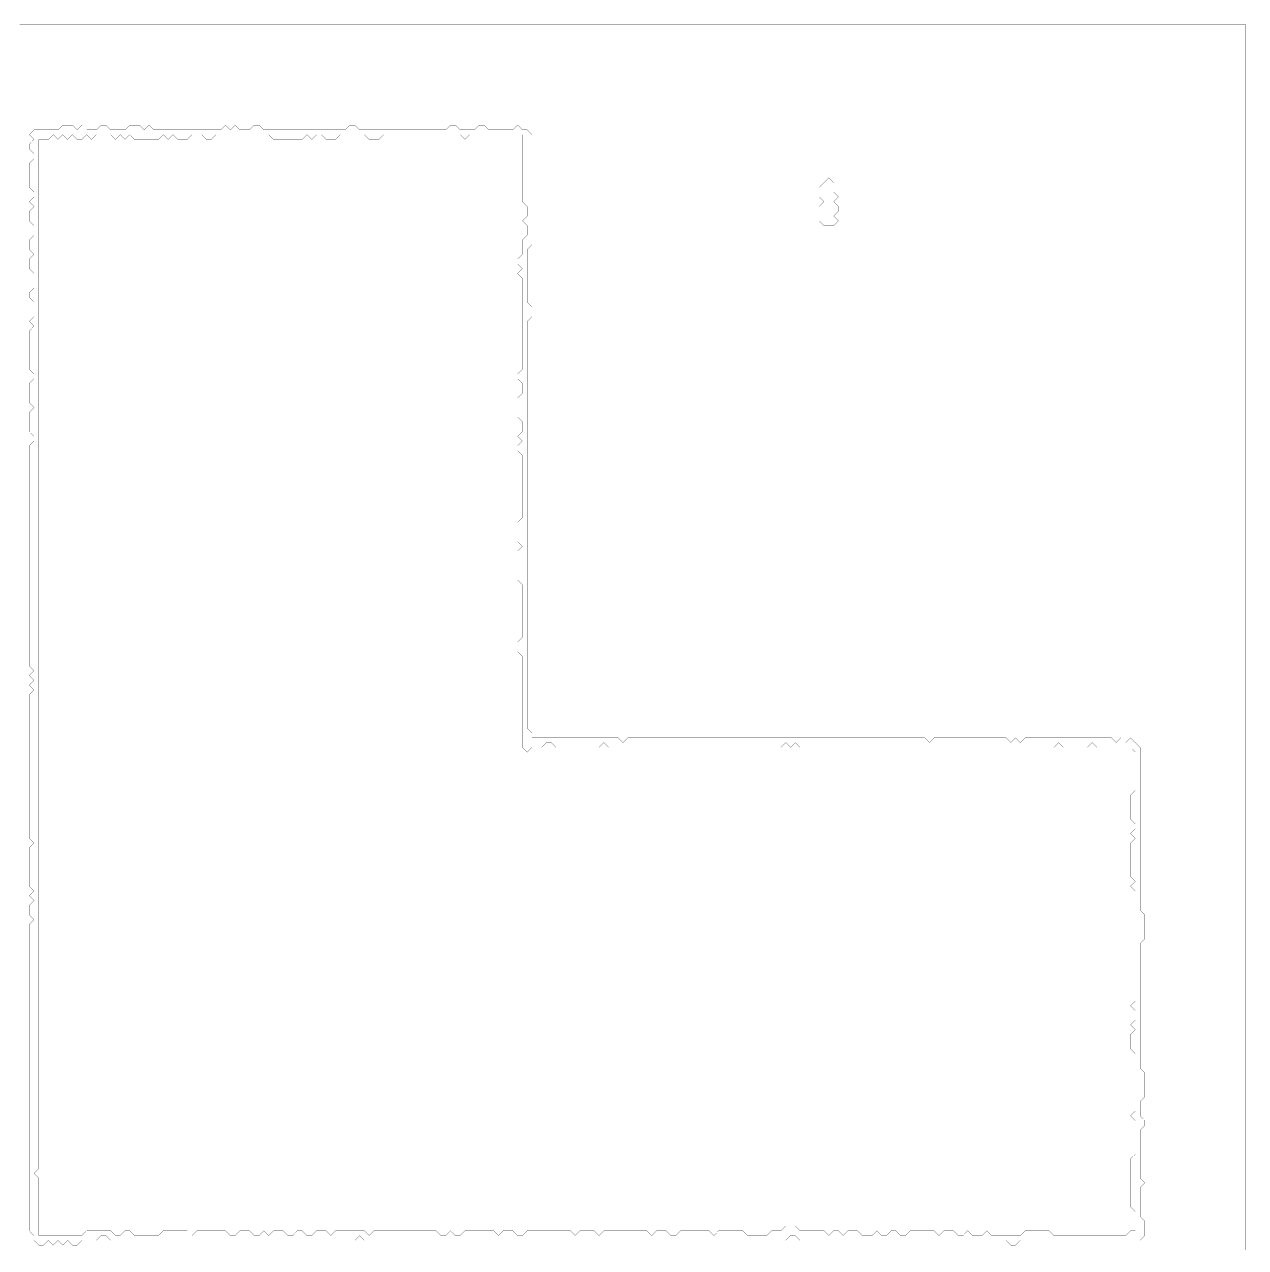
# Model space of a CAD drawing. Header units: metres. Extents: x 0 to 5298, y -5298 to 0.
# Drawn here: x 2654 to 5298, y -2649 to 0 of the extents above; entities that cross this region are included whole.
import ezdxf

# ---------------------------------------------------------------- set-up
doc = ezdxf.new("R2010")
doc.units = ezdxf.units.M
doc.layers.add('conductor', color=1, linetype='Continuous')
doc.layers.add('substrate', color=5, linetype='Continuous')

msp = doc.modelspace()

# ---------------------------------------------------------------- linework, layer by layer
at = {"layer": 'conductor', "const_width": 0.5}
for points in [[(2716.2, -238.4), (2705.8, -248.8), (2695.5, -248.8), (2685.1, -248.8), (2685.1, -259.2), (2685.1, -269.5), (2685.1, -279.9), (2685.1, -290.3), (2685.1, -300.6), (2685.1, -311), (2685.1, -321.4), (2685.1, -331.8), (2685.1, -342.1), (2685.1, -352.5), (2685.1, -362.9), (2685.1, -373.2), (2685.1, -383.6), (2685.1, -394), (2685.1, -404.3), (2685.1, -414.7), (2685.1, -425.1), (2685.1, -435.4), (2685.1, -445.8), (2685.1, -456.2), (2685.1, -466.5), (2685.1, -476.9), (2685.1, -487.3), (2685.1, -497.6), (2685.1, -508), (2685.1, -518.4), (2685.1, -528.7), (2685.1, -539.1), (2685.1, -549.5), (2685.1, -559.8), (2685.1, -570.2), (2685.1, -580.6), (2685.1, -590.9), (2685.1, -601.3), (2685.1, -611.7), (2685.1, -622), (2685.1, -632.4), (2685.1, -642.8), (2685.1, -653.1), (2685.1, -663.5), (2685.1, -673.9), (2685.1, -684.2), (2685.1, -694.6), (2685.1, -705), (2685.1, -715.3), (2685.1, -725.7), (2685.1, -736.1), (2685.1, -746.4), (2685.1, -756.8), (2685.1, -767.2), (2685.1, -777.5), (2685.1, -787.9), (2685.1, -798.3), (2685.1, -808.6), (2685.1, -819), (2685.1, -829.4), (2685.1, -839.7), (2685.1, -850.1), (2685.1, -860.5), (2685.1, -870.8), (2685.1, -881.2), (2685.1, -891.6), (2685.1, -901.9), (2685.1, -912.3), (2685.1, -922.7), (2685.1, -933), (2685.1, -943.4), (2685.1, -953.8), (2685.1, -964.1), (2685.1, -974.5), (2685.1, -984.9), (2685.1, -995.2), (2685.1, -1005.6), (2685.1, -1016), (2685.1, -1026.4), (2685.1, -1036.7), (2685.1, -1047.1), (2685.1, -1057.5), (2685.1, -1067.8), (2685.1, -1078.2), (2685.1, -1088.6), (2685.1, -1098.9), (2685.1, -1109.3), (2685.1, -1119.7), (2685.1, -1130), (2685.1, -1140.4), (2685.1, -1150.8), (2685.1, -1161.1), (2685.1, -1171.5), (2685.1, -1181.9), (2685.1, -1192.2), (2685.1, -1202.6), (2685.1, -1213), (2685.1, -1223.3), (2685.1, -1233.7), (2685.1, -1244.1), (2685.1, -1254.4), (2685.1, -1264.8), (2685.1, -1275.2), (2685.1, -1285.5), (2685.1, -1295.9), (2685.1, -1306.3), (2685.1, -1316.6), (2685.1, -1327), (2685.1, -1337.4), (2685.1, -1347.7), (2685.1, -1358.1), (2685.1, -1368.5), (2685.1, -1378.8), (2685.1, -1389.2), (2685.1, -1399.6), (2685.1, -1409.9), (2685.1, -1420.3), (2685.1, -1430.7), (2685.1, -1441), (2685.1, -1451.4), (2685.1, -1461.8), (2685.1, -1472.1), (2685.1, -1482.5), (2685.1, -1492.9), (2685.1, -1503.2), (2685.1, -1513.6), (2685.1, -1524), (2685.1, -1534.3), (2685.1, -1544.7), (2685.1, -1555.1), (2685.1, -1565.4), (2685.1, -1575.8), (2685.1, -1586.2), (2685.1, -1596.5), (2685.1, -1606.9), (2685.1, -1617.3), (2685.1, -1627.6), (2685.1, -1638), (2685.1, -1648.4), (2685.1, -1658.8), (2685.1, -1669.1), (2685.1, -1679.5), (2685.1, -1689.9), (2685.1, -1700.2), (2685.1, -1710.6), (2685.1, -1721), (2685.1, -1731.3), (2685.1, -1741.7), (2685.1, -1752.1), (2685.1, -1762.4), (2685.1, -1772.8), (2685.1, -1783.2), (2685.1, -1793.5), (2685.1, -1803.9), (2685.1, -1814.3), (2685.1, -1824.6), (2685.1, -1835), (2685.1, -1845.4), (2685.1, -1855.7), (2685.1, -1866.1), (2685.1, -1876.5), (2685.1, -1886.8), (2685.1, -1897.2), (2685.1, -1907.6), (2685.1, -1917.9), (2685.1, -1928.3), (2685.1, -1938.7), (2685.1, -1949), (2685.1, -1959.4), (2685.1, -1969.8), (2685.1, -1980.1), (2685.1, -1990.5), (2685.1, -2000.9), (2685.1, -2011.2), (2685.1, -2021.6), (2685.1, -2032), (2685.1, -2042.3), (2685.1, -2052.7), (2685.1, -2063.1), (2685.1, -2073.4), (2685.1, -2083.8), (2685.1, -2094.2), (2685.1, -2104.5), (2685.1, -2114.9), (2685.1, -2125.3), (2685.1, -2135.6), (2685.1, -2146), (2685.1, -2156.4), (2685.1, -2166.7), (2685.1, -2177.1), (2685.1, -2187.5), (2685.1, -2197.8), (2685.1, -2208.2), (2685.1, -2218.6), (2685.1, -2228.9), (2685.1, -2239.3), (2685.1, -2249.7), (2685.1, -2260), (2685.1, -2270.4), (2685.1, -2280.8), (2685.1, -2291.1), (2685.1, -2301.5), (2685.1, -2311.9), (2685.1, -2322.2), (2685.1, -2332.6), (2685.1, -2343), (2685.1, -2353.4), (2685.1, -2363.7), (2685.1, -2374.1), (2685.1, -2384.5), (2685.1, -2394.8), (2685.1, -2405.2), (2685.1, -2415.6), (2685.1, -2425.9), (2685.1, -2436.3), (2685.1, -2446.7), (2685.1, -2457), (2685.1, -2467.4), (2685.1, -2477.8), (2674.7, -2488.1), (2685.1, -2498.5), (2685.1, -2508.9), (2685.1, -2519.2), (2685.1, -2529.6), (2685.1, -2540), (2685.1, -2550.3), (2685.1, -2560.7), (2685.1, -2571.1), (2685.1, -2581.4), (2685.1, -2591.8), (2685.1, -2602.2), (2685.1, -2612.5), (2685.1, -2622.9), (2695.5, -2622.9), (2705.8, -2622.9), (2716.2, -2622.9), (2726.6, -2622.9), (2736.9, -2622.9), (2747.3, -2622.9), (2757.7, -2622.9), (2768, -2622.9), (2778.4, -2622.9), (2788.8, -2612.5), (2799.1, -2612.5), (2809.5, -2612.5), (2819.9, -2612.5), (2830.2, -2612.5), (2840.6, -2612.5), (2851, -2622.9), (2861.3, -2622.9), (2871.7, -2612.5), (2882.1, -2612.5), (2892.4, -2622.9), (2902.8, -2622.9), (2913.2, -2622.9), (2923.5, -2622.9), (2933.9, -2622.9), (2944.3, -2622.9), (2954.6, -2612.5), (2965, -2612.5), (2975.4, -2612.5), (2985.8, -2612.5), (2996.1, -2612.5), (3006.5, -2612.5), (3016.9, -2622.9), (3027.2, -2612.5), (3037.6, -2612.5), (3048, -2612.5), (3058.3, -2612.5), (3068.7, -2612.5), (3079.1, -2612.5), (3089.4, -2612.5), (3099.8, -2622.9), (3110.2, -2622.9), (3120.5, -2612.5), (3130.9, -2612.5), (3141.3, -2612.5), (3151.6, -2622.9), (3162, -2622.9), (3172.4, -2612.5), (3182.7, -2622.9), (3193.1, -2612.5), (3203.5, -2612.5), (3213.8, -2612.5), (3224.2, -2622.9), (3234.6, -2622.9), (3244.9, -2612.5), (3255.3, -2612.5), (3265.7, -2622.9), (3276, -2622.9), (3286.4, -2612.5), (3296.8, -2612.5), (3307.1, -2612.5), (3317.5, -2622.9), (3327.9, -2612.5), (3338.2, -2612.5), (3348.6, -2612.5), (3359, -2612.5), (3369.3, -2612.5), (3379.7, -2612.5), (3390.1, -2612.5), (3400.4, -2622.9), (3410.8, -2612.5), (3421.2, -2612.5), (3431.5, -2612.5), (3441.9, -2612.5), (3452.3, -2612.5), (3462.6, -2612.5), (3473, -2612.5), (3483.4, -2612.5), (3493.7, -2612.5), (3504.1, -2612.5), (3514.5, -2612.5), (3524.8, -2612.5), (3535.2, -2612.5), (3545.6, -2612.5), (3555.9, -2622.9), (3566.3, -2622.9), (3576.7, -2612.5), (3587, -2622.9), (3597.4, -2622.9), (3607.8, -2612.5), (3618.1, -2612.5), (3628.5, -2612.5), (3638.9, -2612.5), (3649.2, -2612.5), (3659.6, -2612.5), (3670, -2612.5), (3680.4, -2622.9), (3690.7, -2612.5), (3701.1, -2612.5), (3711.5, -2612.5), (3721.8, -2622.9), (3732.2, -2622.9), (3742.6, -2612.5), (3752.9, -2612.5), (3763.3, -2612.5), (3773.7, -2612.5), (3784, -2612.5), (3794.4, -2612.5), (3804.8, -2612.5), (3815.1, -2612.5), (3825.5, -2612.5), (3835.9, -2612.5), (3846.2, -2622.9), (3856.6, -2612.5), (3867, -2612.5), (3877.3, -2612.5), (3887.7, -2612.5), (3898.1, -2622.9), (3908.4, -2612.5), (3918.8, -2612.5), (3929.2, -2612.5), (3939.5, -2612.5), (3949.9, -2612.5), (3960.3, -2612.5), (3970.6, -2612.5), (3981, -2612.5), (3991.4, -2612.5), (4001.7, -2612.5), (4012.1, -2622.9), (4022.5, -2612.5), (4032.8, -2612.5), (4043.2, -2612.5), (4053.6, -2622.9), (4063.9, -2622.9), (4074.3, -2612.5), (4084.7, -2612.5), (4095, -2612.5), (4105.4, -2612.5), (4115.8, -2612.5), (4126.1, -2612.5), (4136.5, -2612.5), (4146.9, -2622.9), (4157.2, -2612.5), (4167.6, -2612.5), (4178, -2612.5), (4188.3, -2612.5), (4198.7, -2612.5), (4209.1, -2612.5), (4219.4, -2622.9), (4229.8, -2622.9), (4240.2, -2622.9), (4250.5, -2622.9), (4260.9, -2622.9), (4271.3, -2612.5), (4281.6, -2612.5), (4292, -2612.5), (4302.4, -2602.2), (4312.8, -2602.2), (4323.1, -2602.2), (4333.5, -2612.5), (4343.9, -2612.5), (4354.2, -2612.5), (4364.6, -2612.5), (4375, -2612.5), (4385.3, -2612.5), (4395.7, -2622.9), (4406.1, -2612.5), (4416.4, -2612.5), (4426.8, -2622.9), (4437.2, -2612.5), (4447.5, -2612.5), (4457.9, -2612.5), (4468.3, -2622.9), (4478.6, -2622.9), (4489, -2622.9), (4499.4, -2612.5), (4509.7, -2622.9), (4520.1, -2622.9), (4530.5, -2612.5), (4540.8, -2612.5), (4551.2, -2622.9), (4561.6, -2622.9), (4571.9, -2612.5), (4582.3, -2612.5), (4592.7, -2612.5), (4603, -2612.5), (4613.4, -2612.5), (4623.8, -2612.5), (4634.1, -2622.9), (4644.5, -2612.5), (4654.9, -2612.5), (4665.2, -2612.5), (4675.6, -2622.9), (4686, -2622.9), (4696.3, -2612.5), (4706.7, -2622.9), (4717.1, -2622.9), (4727.4, -2622.9), (4737.8, -2612.5), (4748.2, -2622.9), (4758.5, -2622.9), (4768.9, -2622.9), (4779.3, -2622.9), (4789.6, -2622.9), (4800, -2622.9), (4810.4, -2622.9), (4820.7, -2612.5), (4831.1, -2612.5), (4841.5, -2612.5), (4851.8, -2612.5), (4862.2, -2612.5), (4872.6, -2612.5), (4882.9, -2622.9), (4893.3, -2622.9), (4903.7, -2622.9), (4914, -2622.9), (4924.4, -2622.9), (4934.8, -2622.9), (4945.1, -2622.9), (4955.5, -2622.9), (4965.9, -2622.9), (4976.2, -2622.9), (4986.6, -2622.9), (4997, -2622.9), (5007.4, -2622.9), (5017.7, -2622.9), (5028.1, -2622.9), (5038.5, -2622.9), (5048.8, -2612.5), (5059.2, -2612.5), (5059.2, -2602.2), (5059.2, -2591.8), (5059.2, -2581.4), (5059.2, -2571.1), (5048.8, -2560.7), (5048.8, -2550.3), (5048.8, -2540), (5048.8, -2529.6), (5048.8, -2519.2), (5048.8, -2508.9), (5048.8, -2498.5), (5048.8, -2488.1), (5048.8, -2477.8), (5048.8, -2467.4), (5048.8, -2457), (5059.2, -2446.7), (5059.2, -2436.3), (5059.2, -2425.9), (5059.2, -2415.6), (5059.2, -2405.2), (5059.2, -2394.8), (5059.2, -2384.5), (5059.2, -2374.1), (5048.8, -2363.7), (5059.2, -2353.4), (5059.2, -2343), (5059.2, -2332.6), (5059.2, -2322.2), (5059.2, -2311.9), (5059.2, -2301.5), (5059.2, -2291.1), (5059.2, -2280.8), (5059.2, -2270.4), (5059.2, -2260), (5059.2, -2249.7), (5059.2, -2239.3), (5059.2, -2228.9), (5048.8, -2218.6), (5048.8, -2208.2), (5048.8, -2197.8), (5048.8, -2187.5), (5059.2, -2177.1), (5048.8, -2166.7), (5059.2, -2156.4), (5059.2, -2146), (5059.2, -2135.6), (5048.8, -2125.3), (5059.2, -2114.9), (5059.2, -2104.5), (5059.2, -2094.2), (5059.2, -2083.8), (5059.2, -2073.4), (5059.2, -2063.1), (5059.2, -2052.7), (5059.2, -2042.3), (5059.2, -2032), (5059.2, -2021.6), (5059.2, -2011.2), (5059.2, -2000.9), (5059.2, -1990.5), (5059.2, -1980.1), (5059.2, -1969.8), (5059.2, -1959.4), (5059.2, -1949), (5059.2, -1938.7), (5059.2, -1928.3), (5059.2, -1917.9), (5059.2, -1907.6), (5059.2, -1897.2), (5059.2, -1886.8), (5059.2, -1876.5), (5048.8, -1866.1), (5059.2, -1855.7), (5048.8, -1845.4), (5048.8, -1835), (5048.8, -1824.6), (5048.8, -1814.3), (5048.8, -1803.9), (5048.8, -1793.5), (5048.8, -1783.2), (5048.8, -1772.8), (5059.2, -1762.4), (5048.8, -1752.1), (5059.2, -1741.7), (5059.2, -1731.3), (5048.8, -1721), (5048.8, -1710.6), (5048.8, -1700.2), (5048.8, -1689.9), (5048.8, -1679.5), (5048.8, -1669.1), (5059.2, -1658.8), (5059.2, -1648.4), (5059.2, -1638), (5059.2, -1627.6), (5059.2, -1617.3), (5059.2, -1606.9), (5059.2, -1596.5), (5059.2, -1586.2), (5059.2, -1575.8), (5048.8, -1565.4), (5038.5, -1565.4), (5028.1, -1565.4), (5017.7, -1565.4), (5007.4, -1565.4), (4997, -1565.4), (4986.6, -1565.4), (4976.2, -1565.4), (4965.9, -1555.1), (4955.5, -1565.4), (4945.1, -1565.4), (4934.8, -1565.4), (4924.4, -1565.4), (4914, -1565.4), (4903.7, -1565.4), (4893.3, -1555.1), (4882.9, -1565.4), (4872.6, -1565.4), (4862.2, -1565.4), (4851.8, -1565.4), (4841.5, -1565.4), (4831.1, -1565.4), (4820.7, -1565.4), (4810.4, -1565.4), (4800, -1565.4), (4789.6, -1565.4), (4779.3, -1565.4), (4768.9, -1565.4), (4758.5, -1565.4), (4748.2, -1565.4), (4737.8, -1565.4), (4727.4, -1565.4), (4717.1, -1565.4), (4706.7, -1565.4), (4696.3, -1565.4), (4686, -1565.4), (4675.6, -1565.4), (4665.2, -1565.4), (4654.9, -1565.4), (4644.5, -1565.4), (4634.1, -1565.4), (4623.8, -1565.4), (4613.4, -1565.4), (4603, -1565.4), (4592.7, -1565.4), (4582.3, -1565.4), (4571.9, -1565.4), (4561.6, -1565.4), (4551.2, -1565.4), (4540.8, -1565.4), (4530.5, -1565.4), (4520.1, -1565.4), (4509.7, -1565.4), (4499.4, -1565.4), (4489, -1565.4), (4478.6, -1565.4), (4468.3, -1565.4), (4457.9, -1565.4), (4447.5, -1565.4), (4437.2, -1565.4), (4426.8, -1565.4), (4416.4, -1565.4), (4406.1, -1565.4), (4395.7, -1565.4), (4385.3, -1565.4), (4375, -1565.4), (4364.6, -1565.4), (4354.2, -1565.4), (4343.9, -1565.4), (4333.5, -1565.4), (4323.1, -1555.1), (4312.8, -1565.4), (4302.4, -1555.1), (4292, -1565.4), (4281.6, -1565.4), (4271.3, -1565.4), (4260.9, -1565.4), (4250.5, -1565.4), (4240.2, -1565.4), (4229.8, -1565.4), (4219.4, -1565.4), (4209.1, -1565.4), (4198.7, -1565.4), (4188.3, -1565.4), (4178, -1565.4), (4167.6, -1565.4), (4157.2, -1565.4), (4146.9, -1565.4), (4136.5, -1565.4), (4126.1, -1565.4), (4115.8, -1565.4), (4105.4, -1565.4), (4095, -1565.4), (4084.7, -1565.4), (4074.3, -1565.4), (4063.9, -1565.4), (4053.6, -1565.4), (4043.2, -1565.4), (4032.8, -1565.4), (4022.5, -1565.4), (4012.1, -1565.4), (4001.7, -1565.4), (3991.4, -1565.4), (3981, -1565.4), (3970.6, -1565.4), (3960.3, -1565.4), (3949.9, -1565.4), (3939.5, -1565.4), (3929.2, -1565.4), (3918.8, -1565.4), (3908.4, -1555.1), (3898.1, -1565.4), (3887.7, -1565.4), (3877.3, -1565.4), (3867, -1565.4), (3856.6, -1565.4), (3846.2, -1565.4), (3835.9, -1565.4), (3825.5, -1565.4), (3815.1, -1565.4), (3804.8, -1565.4), (3794.4, -1555.1), (3784, -1555.1), (3773.7, -1565.4), (3763.3, -1565.4), (3752.9, -1565.4), (3742.6, -1575.8), (3732.2, -1565.4), (3732.2, -1555.1), (3732.2, -1544.7), (3732.2, -1534.3), (3732.2, -1524), (3732.2, -1513.6), (3732.2, -1503.2), (3732.2, -1492.9), (3732.2, -1482.5), (3732.2, -1472.1), (3732.2, -1461.8), (3732.2, -1451.4), (3732.2, -1441), (3732.2, -1430.7), (3732.2, -1420.3), (3732.2, -1409.9), (3732.2, -1399.6), (3732.2, -1389.2), (3732.2, -1378.8), (3732.2, -1368.5), (3721.8, -1358.1), (3721.8, -1347.7), (3721.8, -1337.4), (3732.2, -1327), (3732.2, -1316.6), (3732.2, -1306.3), (3732.2, -1295.9), (3732.2, -1285.5), (3732.2, -1275.2), (3732.2, -1264.8), (3732.2, -1254.4), (3732.2, -1244.1), (3732.2, -1233.7), (3732.2, -1223.3), (3732.2, -1213), (3721.8, -1202.6), (3721.8, -1192.2), (3721.8, -1181.9), (3721.8, -1171.5), (3721.8, -1161.1), (3721.8, -1150.8), (3721.8, -1140.4), (3732.2, -1130), (3721.8, -1119.7), (3721.8, -1109.3), (3721.8, -1098.9), (3721.8, -1088.6), (3721.8, -1078.2), (3732.2, -1067.8), (3732.2, -1057.5), (3732.2, -1047.1), (3732.2, -1036.7), (3732.2, -1026.4), (3732.2, -1016), (3732.2, -1005.6), (3732.2, -995.2), (3732.2, -984.9), (3732.2, -974.5), (3732.2, -964.1), (3732.2, -953.8), (3732.2, -943.4), (3732.2, -933), (3721.8, -922.7), (3721.8, -912.3), (3732.2, -901.9), (3721.8, -891.6), (3732.2, -881.2), (3732.2, -870.8), (3732.2, -860.5), (3721.8, -850.1), (3721.8, -839.7), (3721.8, -829.4), (3721.8, -819), (3721.8, -808.6), (3732.2, -798.3), (3732.2, -787.9), (3732.2, -777.5), (3721.8, -767.2), (3721.8, -756.8), (3732.2, -746.4), (3732.2, -736.1), (3732.2, -725.7), (3732.2, -715.3), (3732.2, -705), (3732.2, -694.6), (3732.2, -684.2), (3732.2, -673.9), (3732.2, -663.5), (3732.2, -653.1), (3732.2, -642.8), (3732.2, -632.4), (3732.2, -622), (3732.2, -611.7), (3732.2, -601.3), (3732.2, -590.9), (3732.2, -580.6), (3732.2, -570.2), (3732.2, -559.8), (3732.2, -549.5), (3721.8, -539.1), (3732.2, -528.7), (3721.8, -518.4), (3721.8, -508), (3732.2, -497.6), (3732.2, -487.3), (3732.2, -476.9), (3732.2, -466.5), (3742.6, -456.2), (3742.6, -445.8), (3742.6, -435.4), (3732.2, -425.1), (3742.6, -414.7), (3742.6, -404.3), (3742.6, -394), (3732.2, -383.6), (3732.2, -373.2), (3732.2, -362.9), (3732.2, -352.5), (3732.2, -342.1), (3732.2, -331.8), (3732.2, -321.4), (3732.2, -311), (3732.2, -300.6), (3732.2, -290.3), (3732.2, -279.9), (3732.2, -269.5), (3732.2, -259.2), (3732.2, -248.8), (3732.2, -238.4), (3721.8, -238.4), (3711.5, -238.4), (3701.1, -238.4), (3690.7, -238.4), (3680.4, -238.4), (3670, -238.4), (3659.6, -238.4), (3649.2, -238.4), (3638.9, -238.4), (3628.5, -238.4), (3618.1, -238.4), (3607.8, -248.8), (3597.4, -238.4), (3587, -238.4), (3576.7, -238.4), (3566.3, -238.4), (3555.9, -238.4), (3545.6, -238.4), (3535.2, -238.4), (3524.8, -238.4), (3514.5, -238.4), (3504.1, -238.4), (3493.7, -238.4), (3483.4, -238.4), (3473, -238.4), (3462.6, -238.4), (3452.3, -238.4), (3441.9, -238.4), (3431.5, -238.4), (3421.2, -248.8), (3410.8, -248.8), (3400.4, -248.8), (3390.1, -238.4), (3379.7, -238.4), (3369.3, -238.4), (3359, -238.4), (3348.6, -238.4), (3338.2, -238.4), (3327.9, -248.8), (3317.5, -248.8), (3307.1, -248.8), (3296.8, -238.4), (3286.4, -238.4), (3276, -248.8), (3265.7, -238.4), (3255.3, -248.8), (3244.9, -248.8), (3234.6, -248.8), (3224.2, -248.8), (3213.8, -248.8), (3203.5, -248.8), (3193.1, -248.8), (3182.7, -238.4), (3172.4, -238.4), (3162, -238.4), (3151.6, -238.4), (3141.3, -238.4), (3130.9, -238.4), (3120.5, -238.4), (3110.2, -238.4), (3099.8, -238.4), (3089.4, -238.4), (3079.1, -238.4), (3068.7, -238.4), (3058.3, -248.8), (3048, -248.8), (3037.6, -238.4), (3027.2, -238.4), (3016.9, -238.4), (3006.5, -248.8), (2996.1, -248.8), (2985.8, -248.8), (2975.4, -238.4), (2965, -248.8), (2954.6, -238.4), (2944.3, -248.8), (2933.9, -248.8), (2923.5, -248.8), (2913.2, -248.8), (2902.8, -248.8), (2892.4, -248.8), (2882.1, -238.4), (2871.7, -248.8), (2861.3, -238.4), (2851, -248.8), (2840.6, -238.4), (2830.2, -238.4), (2819.9, -238.4), (2809.5, -238.4), (2799.1, -248.8), (2788.8, -238.4), (2778.4, -248.8), (2768, -248.8), (2757.7, -238.4), (2747.3, -248.8), (2736.9, -238.4), (2726.6, -248.8)], [(4395.7, -383.6)], [(4395.7, -404.3)]]:
    msp.add_lwpolyline(points, close=True, dxfattribs=at)
at = {"layer": 'substrate', "const_width": 0.5}
msp.add_lwpolyline([(5297.6, -2654), (5297.6, -2643.6), (5297.6, -2633.3), (5297.6, -2622.9), (5297.6, -2612.5), (5297.6, -2602.2), (5297.6, -2591.8), (5297.6, -2581.4), (5297.6, -2571.1), (5297.6, -2560.7), (5297.6, -2550.3), (5297.6, -2540), (5297.6, -2529.6), (5297.6, -2519.2), (5297.6, -2508.9), (5297.6, -2498.5), (5297.6, -2488.1), (5297.6, -2477.8), (5297.6, -2467.4), (5297.6, -2457), (5297.6, -2446.7), (5297.6, -2436.3), (5297.6, -2425.9), (5297.6, -2415.6), (5297.6, -2405.2), (5297.6, -2394.8), (5297.6, -2384.5), (5297.6, -2374.1), (5297.6, -2363.7), (5297.6, -2353.4), (5297.6, -2343), (5297.6, -2332.6), (5297.6, -2322.2), (5297.6, -2311.9), (5297.6, -2301.5), (5297.6, -2291.1), (5297.6, -2280.8), (5297.6, -2270.4), (5297.6, -2260), (5297.6, -2249.7), (5297.6, -2239.3), (5297.6, -2228.9), (5297.6, -2218.6), (5297.6, -2208.2), (5297.6, -2197.8), (5297.6, -2187.5), (5297.6, -2177.1), (5297.6, -2166.7), (5297.6, -2156.4), (5297.6, -2146), (5297.6, -2135.6), (5297.6, -2125.3), (5297.6, -2114.9), (5297.6, -2104.5), (5297.6, -2094.2), (5297.6, -2083.8), (5297.6, -2073.4), (5297.6, -2063.1), (5297.6, -2052.7), (5297.6, -2042.3), (5297.6, -2032), (5297.6, -2021.6), (5297.6, -2011.2), (5297.6, -2000.9), (5297.6, -1990.5), (5297.6, -1980.1), (5297.6, -1969.8), (5297.6, -1959.4), (5297.6, -1949), (5297.6, -1938.7), (5297.6, -1928.3), (5297.6, -1917.9), (5297.6, -1907.6), (5297.6, -1897.2), (5297.6, -1886.8), (5297.6, -1876.5), (5297.6, -1866.1), (5297.6, -1855.7), (5297.6, -1845.4), (5297.6, -1835), (5297.6, -1824.6), (5297.6, -1814.3), (5297.6, -1803.9), (5297.6, -1793.5), (5297.6, -1783.2), (5297.6, -1772.8), (5297.6, -1762.4), (5297.6, -1752.1), (5297.6, -1741.7), (5297.6, -1731.3), (5297.6, -1721), (5297.6, -1710.6), (5297.6, -1700.2), (5297.6, -1689.9), (5297.6, -1679.5), (5297.6, -1669.1), (5297.6, -1658.8), (5297.6, -1648.4), (5297.6, -1638), (5297.6, -1627.6), (5297.6, -1617.3), (5297.6, -1606.9), (5297.6, -1596.5), (5297.6, -1586.2), (5297.6, -1575.8), (5297.6, -1565.4), (5297.6, -1555.1), (5297.6, -1544.7), (5297.6, -1534.3), (5297.6, -1524), (5297.6, -1513.6), (5297.6, -1503.2), (5297.6, -1492.9), (5297.6, -1482.5), (5297.6, -1472.1), (5297.6, -1461.8), (5297.6, -1451.4), (5297.6, -1441), (5297.6, -1430.7), (5297.6, -1420.3), (5297.6, -1409.9), (5297.6, -1399.6), (5297.6, -1389.2), (5297.6, -1378.8), (5297.6, -1368.5), (5297.6, -1358.1), (5297.6, -1347.7), (5297.6, -1337.4), (5297.6, -1327), (5297.6, -1316.6), (5297.6, -1306.3), (5297.6, -1295.9), (5297.6, -1285.5), (5297.6, -1275.2), (5297.6, -1264.8), (5297.6, -1254.4), (5297.6, -1244.1), (5297.6, -1233.7), (5297.6, -1223.3), (5297.6, -1213), (5297.6, -1202.6), (5297.6, -1192.2), (5297.6, -1181.9), (5297.6, -1171.5), (5297.6, -1161.1), (5297.6, -1150.8), (5297.6, -1140.4), (5297.6, -1130), (5297.6, -1119.7), (5297.6, -1109.3), (5297.6, -1098.9), (5297.6, -1088.6), (5297.6, -1078.2), (5297.6, -1067.8), (5297.6, -1057.5), (5297.6, -1047.1), (5297.6, -1036.7), (5297.6, -1026.4), (5297.6, -1016), (5297.6, -1005.6), (5297.6, -995.2), (5297.6, -984.9), (5297.6, -974.5), (5297.6, -964.1), (5297.6, -953.8), (5297.6, -943.4), (5297.6, -933), (5297.6, -922.7), (5297.6, -912.3), (5297.6, -901.9), (5297.6, -891.6), (5297.6, -881.2), (5297.6, -870.8), (5297.6, -860.5), (5297.6, -850.1), (5297.6, -839.7), (5297.6, -829.4), (5297.6, -819), (5297.6, -808.6), (5297.6, -798.3), (5297.6, -787.9), (5297.6, -777.5), (5297.6, -767.2), (5297.6, -756.8), (5297.6, -746.4), (5297.6, -736.1), (5297.6, -725.7), (5297.6, -715.3), (5297.6, -705), (5297.6, -694.6), (5297.6, -684.2), (5297.6, -673.9), (5297.6, -663.5), (5297.6, -653.1), (5297.6, -642.8), (5297.6, -632.4), (5297.6, -622), (5297.6, -611.7), (5297.6, -601.3), (5297.6, -590.9), (5297.6, -580.6), (5297.6, -570.2), (5297.6, -559.8), (5297.6, -549.5), (5297.6, -539.1), (5297.6, -528.7), (5297.6, -518.4), (5297.6, -508), (5297.6, -497.6), (5297.6, -487.3), (5297.6, -476.9), (5297.6, -466.5), (5297.6, -456.2), (5297.6, -445.8), (5297.6, -435.4), (5297.6, -425.1), (5297.6, -414.7), (5297.6, -404.3), (5297.6, -394), (5297.6, -383.6), (5297.6, -373.2), (5297.6, -362.9), (5297.6, -352.5), (5297.6, -342.1), (5297.6, -331.8), (5297.6, -321.4), (5297.6, -311), (5297.6, -300.6), (5297.6, -290.3), (5297.6, -279.9), (5297.6, -269.5), (5297.6, -259.2), (5297.6, -248.8), (5297.6, -238.4), (5297.6, -228.1), (5297.6, -217.7), (5297.6, -207.3), (5297.6, -197), (5297.6, -186.6), (5297.6, -176.2), (5297.6, -165.9), (5297.6, -155.5), (5297.6, -145.1), (5297.6, -134.8), (5297.6, -124.4), (5297.6, -114), (5297.6, -103.7), (5297.6, -93.3), (5297.6, -82.9), (5297.6, -72.6), (5297.6, -62.2), (5297.6, -51.8), (5297.6, -41.5), (5297.6, -31.1), (5297.6, -20.7), (5297.6, -10.4), (5297.6, 0), (5287.3, 0), (5276.9, 0), (5266.5, 0), (5256.2, 0), (5245.8, 0), (5235.4, 0), (5225.1, 0), (5214.7, 0), (5204.3, 0), (5194, 0), (5183.6, 0), (5173.2, 0), (5162.9, 0), (5152.5, 0), (5142.1, 0), (5131.8, 0), (5121.4, 0), (5111, 0), (5100.7, 0), (5090.3, 0), (5079.9, 0), (5069.6, 0), (5059.2, 0), (5048.8, 0), (5038.5, 0), (5028.1, 0), (5017.7, 0), (5007.4, 0), (4997, 0), (4986.6, 0), (4976.2, 0), (4965.9, 0), (4955.5, 0), (4945.1, 0), (4934.8, 0), (4924.4, 0), (4914, 0), (4903.7, 0), (4893.3, 0), (4882.9, 0), (4872.6, 0), (4862.2, 0), (4851.8, 0), (4841.5, 0), (4831.1, 0), (4820.7, 0), (4810.4, 0), (4800, 0), (4789.6, 0), (4779.3, 0), (4768.9, 0), (4758.5, 0), (4748.2, 0), (4737.8, 0), (4727.4, 0), (4717.1, 0), (4706.7, 0), (4696.3, 0), (4686, 0), (4675.6, 0), (4665.2, 0), (4654.9, 0), (4644.5, 0), (4634.1, 0), (4623.8, 0), (4613.4, 0), (4603, 0), (4592.7, 0), (4582.3, 0), (4571.9, 0), (4561.6, 0), (4551.2, 0), (4540.8, 0), (4530.5, 0), (4520.1, 0), (4509.7, 0), (4499.4, 0), (4489, 0), (4478.6, 0), (4468.3, 0), (4457.9, 0), (4447.5, 0), (4437.2, 0), (4426.8, 0), (4416.4, 0), (4406.1, 0), (4395.7, 0), (4385.3, 0), (4375, 0), (4364.6, 0), (4354.2, 0), (4343.9, 0), (4333.5, 0), (4323.1, 0), (4312.8, 0), (4302.4, 0), (4292, 0), (4281.6, 0), (4271.3, 0), (4260.9, 0), (4250.5, 0), (4240.2, 0), (4229.8, 0), (4219.4, 0), (4209.1, 0), (4198.7, 0), (4188.3, 0), (4178, 0), (4167.6, 0), (4157.2, 0), (4146.9, 0), (4136.5, 0), (4126.1, 0), (4115.8, 0), (4105.4, 0), (4095, 0), (4084.7, 0), (4074.3, 0), (4063.9, 0), (4053.6, 0), (4043.2, 0), (4032.8, 0), (4022.5, 0), (4012.1, 0), (4001.7, 0), (3991.4, 0), (3981, 0), (3970.6, 0), (3960.3, 0), (3949.9, 0), (3939.5, 0), (3929.2, 0), (3918.8, 0), (3908.4, 0), (3898.1, 0), (3887.7, 0), (3877.3, 0), (3867, 0), (3856.6, 0), (3846.2, 0), (3835.9, 0), (3825.5, 0), (3815.1, 0), (3804.8, 0), (3794.4, 0), (3784, 0), (3773.7, 0), (3763.3, 0), (3752.9, 0), (3742.6, 0), (3732.2, 0), (3721.8, 0), (3711.5, 0), (3701.1, 0), (3690.7, 0), (3680.4, 0), (3670, 0), (3659.6, 0), (3649.2, 0), (3638.9, 0), (3628.5, 0), (3618.1, 0), (3607.8, 0), (3597.4, 0), (3587, 0), (3576.7, 0), (3566.3, 0), (3555.9, 0), (3545.6, 0), (3535.2, 0), (3524.8, 0), (3514.5, 0), (3504.1, 0), (3493.7, 0), (3483.4, 0), (3473, 0), (3462.6, 0), (3452.3, 0), (3441.9, 0), (3431.5, 0), (3421.2, 0), (3410.8, 0), (3400.4, 0), (3390.1, 0), (3379.7, 0), (3369.3, 0), (3359, 0), (3348.6, 0), (3338.2, 0), (3327.9, 0), (3317.5, 0), (3307.1, 0), (3296.8, 0), (3286.4, 0), (3276, 0), (3265.7, 0), (3255.3, 0), (3244.9, 0), (3234.6, 0), (3224.2, 0), (3213.8, 0), (3203.5, 0), (3193.1, 0), (3182.7, 0), (3172.4, 0), (3162, 0), (3151.6, 0), (3141.3, 0), (3130.9, 0), (3120.5, 0), (3110.2, 0), (3099.8, 0), (3089.4, 0), (3079.1, 0), (3068.7, 0), (3058.3, 0), (3048, 0), (3037.6, 0), (3027.2, 0), (3016.9, 0), (3006.5, 0), (2996.1, 0), (2985.8, 0), (2975.4, 0), (2965, 0), (2954.6, 0), (2944.3, 0), (2933.9, 0), (2923.5, 0), (2913.2, 0), (2902.8, 0), (2892.4, 0), (2882.1, 0), (2871.7, 0), (2861.3, 0), (2851, 0), (2840.6, 0), (2830.2, 0), (2819.9, 0), (2809.5, 0), (2799.1, 0), (2788.8, 0), (2778.4, 0), (2768, 0), (2757.7, 0), (2747.3, 0), (2736.9, 0), (2726.6, 0), (2716.2, 0), (2705.8, 0), (2695.5, 0), (2685.1, 0), (2674.7, 0), (2664.4, 0), (2654, 0), (2643.6, 0)], dxfattribs=at)
for points in [[(2726.6, -228.1), (2736.9, -217.7), (2747.3, -217.7), (2757.7, -217.7), (2768, -228.1), (2778.4, -217.7), (2788.8, -228.1), (2799.1, -228.1), (2809.5, -228.1), (2819.9, -217.7), (2830.2, -217.7), (2840.6, -228.1), (2851, -228.1), (2861.3, -228.1), (2871.7, -228.1), (2882.1, -217.7), (2892.4, -217.7), (2902.8, -217.7), (2913.2, -228.1), (2923.5, -217.7), (2933.9, -228.1), (2944.3, -228.1), (2954.6, -228.1), (2965, -228.1), (2975.4, -228.1), (2985.8, -228.1), (2996.1, -228.1), (3006.5, -228.1), (3016.9, -228.1), (3027.2, -228.1), (3037.6, -228.1), (3048, -228.1), (3058.3, -228.1), (3068.7, -228.1), (3079.1, -228.1), (3089.4, -217.7), (3099.8, -228.1), (3110.2, -217.7), (3120.5, -228.1), (3130.9, -228.1), (3141.3, -228.1), (3151.6, -217.7), (3162, -217.7), (3172.4, -228.1), (3182.7, -228.1), (3193.1, -228.1), (3203.5, -228.1), (3213.8, -228.1), (3224.2, -228.1), (3234.6, -228.1), (3244.9, -228.1), (3255.3, -228.1), (3265.7, -228.1), (3276, -228.1), (3286.4, -228.1), (3296.8, -228.1), (3307.1, -228.1), (3317.5, -228.1), (3327.9, -228.1), (3338.2, -228.1), (3348.6, -228.1), (3359, -217.7), (3369.3, -217.7), (3379.7, -228.1), (3390.1, -228.1), (3400.4, -228.1), (3410.8, -228.1), (3421.2, -228.1), (3431.5, -228.1), (3441.9, -228.1), (3452.3, -228.1), (3462.6, -228.1), (3473, -228.1), (3483.4, -228.1), (3493.7, -228.1), (3504.1, -228.1), (3514.5, -228.1), (3524.8, -228.1), (3535.2, -228.1), (3545.6, -228.1), (3555.9, -228.1), (3566.3, -228.1), (3576.7, -217.7), (3587, -217.7), (3597.4, -228.1), (3607.8, -228.1), (3618.1, -228.1), (3628.5, -228.1), (3638.9, -217.7), (3649.2, -217.7), (3659.6, -228.1), (3670, -228.1), (3680.4, -228.1), (3690.7, -228.1), (3701.1, -228.1), (3711.5, -228.1), (3721.8, -217.7), (3732.2, -228.1), (3742.6, -228.1), (3752.9, -238.4), (3752.9, -248.8), (3752.9, -259.2), (3752.9, -269.5), (3752.9, -279.9), (3752.9, -290.3), (3752.9, -300.6), (3752.9, -311), (3752.9, -321.4), (3752.9, -331.8), (3752.9, -342.1), (3752.9, -352.5), (3752.9, -362.9), (3752.9, -373.2), (3752.9, -383.6), (3752.9, -394), (3752.9, -404.3), (3752.9, -414.7), (3752.9, -425.1), (3752.9, -435.4), (3752.9, -445.8), (3752.9, -456.2), (3752.9, -466.5), (3752.9, -476.9), (3742.6, -487.3), (3742.6, -497.6), (3742.6, -508), (3742.6, -518.4), (3742.6, -528.7), (3742.6, -539.1), (3742.6, -549.5), (3742.6, -559.8), (3742.6, -570.2), (3742.6, -580.6), (3742.6, -590.9), (3742.6, -601.3), (3752.9, -611.7), (3752.9, -622), (3752.9, -632.4), (3742.6, -642.8), (3742.6, -653.1), (3742.6, -663.5), (3742.6, -673.9), (3742.6, -684.2), (3742.6, -694.6), (3742.6, -705), (3742.6, -715.3), (3742.6, -725.7), (3742.6, -736.1), (3742.6, -746.4), (3742.6, -756.8), (3742.6, -767.2), (3742.6, -777.5), (3742.6, -787.9), (3742.6, -798.3), (3742.6, -808.6), (3742.6, -819), (3742.6, -829.4), (3742.6, -839.7), (3742.6, -850.1), (3742.6, -860.5), (3742.6, -870.8), (3742.6, -881.2), (3742.6, -891.6), (3742.6, -901.9), (3742.6, -912.3), (3742.6, -922.7), (3742.6, -933), (3742.6, -943.4), (3742.6, -953.8), (3742.6, -964.1), (3742.6, -974.5), (3742.6, -984.9), (3742.6, -995.2), (3742.6, -1005.6), (3742.6, -1016), (3742.6, -1026.4), (3742.6, -1036.7), (3742.6, -1047.1), (3742.6, -1057.5), (3742.6, -1067.8), (3742.6, -1078.2), (3742.6, -1088.6), (3742.6, -1098.9), (3742.6, -1109.3), (3742.6, -1119.7), (3742.6, -1130), (3742.6, -1140.4), (3742.6, -1150.8), (3742.6, -1161.1), (3742.6, -1171.5), (3742.6, -1181.9), (3742.6, -1192.2), (3742.6, -1202.6), (3742.6, -1213), (3742.6, -1223.3), (3742.6, -1233.7), (3742.6, -1244.1), (3742.6, -1254.4), (3742.6, -1264.8), (3742.6, -1275.2), (3742.6, -1285.5), (3742.6, -1295.9), (3742.6, -1306.3), (3742.6, -1316.6), (3742.6, -1327), (3742.6, -1337.4), (3742.6, -1347.7), (3742.6, -1358.1), (3742.6, -1368.5), (3742.6, -1378.8), (3742.6, -1389.2), (3742.6, -1399.6), (3742.6, -1409.9), (3742.6, -1420.3), (3742.6, -1430.7), (3742.6, -1441), (3742.6, -1451.4), (3742.6, -1461.8), (3742.6, -1472.1), (3742.6, -1482.5), (3742.6, -1492.9), (3742.6, -1503.2), (3742.6, -1513.6), (3742.6, -1524), (3752.9, -1534.3), (3752.9, -1544.7), (3763.3, -1544.7), (3773.7, -1544.7), (3784, -1544.7), (3794.4, -1544.7), (3804.8, -1544.7), (3815.1, -1544.7), (3825.5, -1544.7), (3835.9, -1544.7), (3846.2, -1544.7), (3856.6, -1544.7), (3867, -1544.7), (3877.3, -1544.7), (3887.7, -1544.7), (3898.1, -1544.7), (3908.4, -1544.7), (3918.8, -1544.7), (3929.2, -1544.7), (3939.5, -1544.7), (3949.9, -1555.1), (3960.3, -1544.7), (3970.6, -1544.7), (3981, -1544.7), (3991.4, -1544.7), (4001.7, -1544.7), (4012.1, -1544.7), (4022.5, -1544.7), (4032.8, -1544.7), (4043.2, -1544.7), (4053.6, -1544.7), (4063.9, -1544.7), (4074.3, -1544.7), (4084.7, -1544.7), (4095, -1544.7), (4105.4, -1544.7), (4115.8, -1544.7), (4126.1, -1544.7), (4136.5, -1544.7), (4146.9, -1544.7), (4157.2, -1544.7), (4167.6, -1544.7), (4178, -1544.7), (4188.3, -1544.7), (4198.7, -1544.7), (4209.1, -1544.7), (4219.4, -1544.7), (4229.8, -1544.7), (4240.2, -1544.7), (4250.5, -1544.7), (4260.9, -1544.7), (4271.3, -1544.7), (4281.6, -1544.7), (4292, -1544.7), (4302.4, -1544.7), (4312.8, -1544.7), (4323.1, -1544.7), (4333.5, -1544.7), (4343.9, -1544.7), (4354.2, -1544.7), (4364.6, -1544.7), (4375, -1544.7), (4385.3, -1544.7), (4395.7, -1544.7), (4406.1, -1544.7), (4416.4, -1544.7), (4426.8, -1544.7), (4437.2, -1544.7), (4447.5, -1544.7), (4457.9, -1544.7), (4468.3, -1544.7), (4478.6, -1544.7), (4489, -1544.7), (4499.4, -1544.7), (4509.7, -1544.7), (4520.1, -1544.7), (4530.5, -1544.7), (4540.8, -1544.7), (4551.2, -1544.7), (4561.6, -1544.7), (4571.9, -1544.7), (4582.3, -1544.7), (4592.7, -1544.7), (4603, -1544.7), (4613.4, -1555.1), (4623.8, -1544.7), (4634.1, -1544.7), (4644.5, -1544.7), (4654.9, -1544.7), (4665.2, -1544.7), (4675.6, -1544.7), (4686, -1544.7), (4696.3, -1544.7), (4706.7, -1544.7), (4717.1, -1544.7), (4727.4, -1544.7), (4737.8, -1544.7), (4748.2, -1544.7), (4758.5, -1544.7), (4768.9, -1544.7), (4779.3, -1544.7), (4789.6, -1555.1), (4800, -1544.7), (4810.4, -1555.1), (4820.7, -1544.7), (4831.1, -1544.7), (4841.5, -1544.7), (4851.8, -1544.7), (4862.2, -1544.7), (4872.6, -1544.7), (4882.9, -1544.7), (4893.3, -1544.7), (4903.7, -1544.7), (4914, -1544.7), (4924.4, -1544.7), (4934.8, -1544.7), (4945.1, -1544.7), (4955.5, -1544.7), (4965.9, -1544.7), (4976.2, -1544.7), (4986.6, -1544.7), (4997, -1544.7), (5007.4, -1544.7), (5017.7, -1555.1), (5028.1, -1544.7), (5038.5, -1555.1), (5048.8, -1544.7), (5059.2, -1555.1), (5069.6, -1565.4), (5069.6, -1575.8), (5069.6, -1586.2), (5069.6, -1596.5), (5069.6, -1606.9), (5069.6, -1617.3), (5069.6, -1627.6), (5069.6, -1638), (5069.6, -1648.4), (5069.6, -1658.8), (5069.6, -1669.1), (5069.6, -1679.5), (5069.6, -1689.9), (5069.6, -1700.2), (5069.6, -1710.6), (5069.6, -1721), (5069.6, -1731.3), (5069.6, -1741.7), (5069.6, -1752.1), (5069.6, -1762.4), (5069.6, -1772.8), (5069.6, -1783.2), (5069.6, -1793.5), (5069.6, -1803.9), (5069.6, -1814.3), (5069.6, -1824.6), (5069.6, -1835), (5069.6, -1845.4), (5069.6, -1855.7), (5069.6, -1866.1), (5069.6, -1876.5), (5069.6, -1886.8), (5069.6, -1897.2), (5069.6, -1907.6), (5069.6, -1917.9), (5079.9, -1928.3), (5079.9, -1938.7), (5079.9, -1949), (5079.9, -1959.4), (5079.9, -1969.8), (5079.9, -1980.1), (5069.6, -1990.5), (5069.6, -2000.9), (5069.6, -2011.2), (5069.6, -2021.6), (5069.6, -2032), (5069.6, -2042.3), (5069.6, -2052.7), (5069.6, -2063.1), (5069.6, -2073.4), (5069.6, -2083.8), (5069.6, -2094.2), (5069.6, -2104.5), (5069.6, -2114.9), (5069.6, -2125.3), (5069.6, -2135.6), (5069.6, -2146), (5069.6, -2156.4), (5069.6, -2166.7), (5069.6, -2177.1), (5069.6, -2187.5), (5069.6, -2197.8), (5069.6, -2208.2), (5069.6, -2218.6), (5069.6, -2228.9), (5069.6, -2239.3), (5069.6, -2249.7), (5069.6, -2260), (5079.9, -2270.4), (5079.9, -2280.8), (5079.9, -2291.1), (5079.9, -2301.5), (5079.9, -2311.9), (5079.9, -2322.2), (5069.6, -2332.6), (5069.6, -2343), (5069.6, -2353.4), (5069.6, -2363.7), (5079.9, -2374.1), (5079.9, -2384.5), (5069.6, -2394.8), (5069.6, -2405.2), (5069.6, -2415.6), (5069.6, -2425.9), (5069.6, -2436.3), (5069.6, -2446.7), (5069.6, -2457), (5069.6, -2467.4), (5069.6, -2477.8), (5069.6, -2488.1), (5069.6, -2498.5), (5079.9, -2508.9), (5069.6, -2519.2), (5069.6, -2529.6), (5069.6, -2540), (5069.6, -2550.3), (5069.6, -2560.7), (5069.6, -2571.1), (5069.6, -2581.4), (5079.9, -2591.8), (5079.9, -2602.2), (5079.9, -2612.5), (5079.9, -2622.9), (5069.6, -2633.3), (5059.2, -2633.3), (5048.8, -2633.3), (5038.5, -2633.3), (5028.1, -2633.3), (5017.7, -2633.3), (5007.4, -2633.3), (4997, -2633.3), (4986.6, -2633.3), (4976.2, -2633.3), (4965.9, -2633.3), (4955.5, -2633.3), (4945.1, -2633.3), (4934.8, -2633.3), (4924.4, -2633.3), (4914, -2633.3), (4903.7, -2633.3), (4893.3, -2633.3), (4882.9, -2633.3), (4872.6, -2633.3), (4862.2, -2633.3), (4851.8, -2633.3), (4841.5, -2633.3), (4831.1, -2633.3), (4820.7, -2633.3), (4810.4, -2633.3), (4800, -2643.6), (4789.6, -2643.6), (4779.3, -2633.3), (4768.9, -2633.3), (4758.5, -2633.3), (4748.2, -2633.3), (4737.8, -2633.3), (4727.4, -2633.3), (4717.1, -2633.3), (4706.7, -2633.3), (4696.3, -2633.3), (4686, -2633.3), (4675.6, -2633.3), (4665.2, -2633.3), (4654.9, -2633.3), (4644.5, -2633.3), (4634.1, -2633.3), (4623.8, -2633.3), (4613.4, -2633.3), (4603, -2633.3), (4592.7, -2633.3), (4582.3, -2633.3), (4571.9, -2633.3), (4561.6, -2633.3), (4551.2, -2633.3), (4540.8, -2633.3), (4530.5, -2633.3), (4520.1, -2633.3), (4509.7, -2633.3), (4499.4, -2633.3), (4489, -2633.3), (4478.6, -2633.3), (4468.3, -2633.3), (4457.9, -2633.3), (4447.5, -2633.3), (4437.2, -2633.3), (4426.8, -2633.3), (4416.4, -2633.3), (4406.1, -2633.3), (4395.7, -2633.3), (4385.3, -2633.3), (4375, -2633.3), (4364.6, -2633.3), (4354.2, -2633.3), (4343.9, -2633.3), (4333.5, -2633.3), (4323.1, -2622.9), (4312.8, -2622.9), (4302.4, -2633.3), (4292, -2633.3), (4281.6, -2633.3), (4271.3, -2633.3), (4260.9, -2633.3), (4250.5, -2633.3), (4240.2, -2633.3), (4229.8, -2633.3), (4219.4, -2633.3), (4209.1, -2633.3), (4198.7, -2633.3), (4188.3, -2633.3), (4178, -2633.3), (4167.6, -2633.3), (4157.2, -2633.3), (4146.9, -2633.3), (4136.5, -2633.3), (4126.1, -2633.3), (4115.8, -2633.3), (4105.4, -2633.3), (4095, -2633.3), (4084.7, -2633.3), (4074.3, -2633.3), (4063.9, -2633.3), (4053.6, -2633.3), (4043.2, -2633.3), (4032.8, -2633.3), (4022.5, -2633.3), (4012.1, -2633.3), (4001.7, -2633.3), (3991.4, -2633.3), (3981, -2633.3), (3970.6, -2633.3), (3960.3, -2633.3), (3949.9, -2633.3), (3939.5, -2633.3), (3929.2, -2633.3), (3918.8, -2633.3), (3908.4, -2633.3), (3898.1, -2633.3), (3887.7, -2633.3), (3877.3, -2633.3), (3867, -2633.3), (3856.6, -2633.3), (3846.2, -2633.3), (3835.9, -2633.3), (3825.5, -2633.3), (3815.1, -2633.3), (3804.8, -2633.3), (3794.4, -2633.3), (3784, -2633.3), (3773.7, -2633.3), (3763.3, -2633.3), (3752.9, -2633.3), (3742.6, -2633.3), (3732.2, -2633.3), (3721.8, -2633.3), (3711.5, -2633.3), (3701.1, -2633.3), (3690.7, -2633.3), (3680.4, -2633.3), (3670, -2633.3), (3659.6, -2633.3), (3649.2, -2633.3), (3638.9, -2633.3), (3628.5, -2633.3), (3618.1, -2633.3), (3607.8, -2633.3), (3597.4, -2633.3), (3587, -2633.3), (3576.7, -2633.3), (3566.3, -2633.3), (3555.9, -2633.3), (3545.6, -2633.3), (3535.2, -2633.3), (3524.8, -2633.3), (3514.5, -2633.3), (3504.1, -2633.3), (3493.7, -2633.3), (3483.4, -2633.3), (3473, -2633.3), (3462.6, -2633.3), (3452.3, -2633.3), (3441.9, -2633.3), (3431.5, -2633.3), (3421.2, -2633.3), (3410.8, -2633.3), (3400.4, -2633.3), (3390.1, -2633.3), (3379.7, -2622.9), (3369.3, -2633.3), (3359, -2633.3), (3348.6, -2633.3), (3338.2, -2633.3), (3327.9, -2633.3), (3317.5, -2633.3), (3307.1, -2633.3), (3296.8, -2633.3), (3286.4, -2633.3), (3276, -2633.3), (3265.7, -2633.3), (3255.3, -2633.3), (3244.9, -2633.3), (3234.6, -2633.3), (3224.2, -2633.3), (3213.8, -2633.3), (3203.5, -2633.3), (3193.1, -2633.3), (3182.7, -2633.3), (3172.4, -2633.3), (3162, -2633.3), (3151.6, -2633.3), (3141.3, -2633.3), (3130.9, -2633.3), (3120.5, -2633.3), (3110.2, -2633.3), (3099.8, -2633.3), (3089.4, -2633.3), (3079.1, -2633.3), (3068.7, -2633.3), (3058.3, -2633.3), (3048, -2633.3), (3037.6, -2633.3), (3027.2, -2633.3), (3016.9, -2633.3), (3006.5, -2633.3), (2996.1, -2633.3), (2985.8, -2633.3), (2975.4, -2633.3), (2965, -2633.3), (2954.6, -2633.3), (2944.3, -2633.3), (2933.9, -2633.3), (2923.5, -2633.3), (2913.2, -2633.3), (2902.8, -2633.3), (2892.4, -2633.3), (2882.1, -2633.3), (2871.7, -2633.3), (2861.3, -2633.3), (2851, -2633.3), (2840.6, -2633.3), (2830.2, -2622.9), (2819.9, -2622.9), (2809.5, -2633.3), (2799.1, -2633.3), (2788.8, -2633.3), (2778.4, -2633.3), (2768, -2643.6), (2757.7, -2643.6), (2747.3, -2633.3), (2736.9, -2643.6), (2726.6, -2633.3), (2716.2, -2643.6), (2705.8, -2633.3), (2695.5, -2643.6), (2685.1, -2643.6), (2674.7, -2633.3), (2674.7, -2622.9), (2664.4, -2612.5), (2664.4, -2602.2), (2664.4, -2591.8), (2664.4, -2581.4), (2664.4, -2571.1), (2664.4, -2560.7), (2664.4, -2550.3), (2664.4, -2540), (2664.4, -2529.6), (2664.4, -2519.2), (2664.4, -2508.9), (2664.4, -2498.5), (2664.4, -2488.1), (2664.4, -2477.8), (2664.4, -2467.4), (2664.4, -2457), (2664.4, -2446.7), (2664.4, -2436.3), (2664.4, -2425.9), (2664.4, -2415.6), (2664.4, -2405.2), (2664.4, -2394.8), (2664.4, -2384.5), (2664.4, -2374.1), (2664.4, -2363.7), (2664.4, -2353.4), (2664.4, -2343), (2664.4, -2332.6), (2664.4, -2322.2), (2664.4, -2311.9), (2664.4, -2301.5), (2664.4, -2291.1), (2664.4, -2280.8), (2664.4, -2270.4), (2664.4, -2260), (2664.4, -2249.7), (2664.4, -2239.3), (2664.4, -2228.9), (2664.4, -2218.6), (2664.4, -2208.2), (2664.4, -2197.8), (2664.4, -2187.5), (2664.4, -2177.1), (2664.4, -2166.7), (2664.4, -2156.4), (2664.4, -2146), (2664.4, -2135.6), (2664.4, -2125.3), (2664.4, -2114.9), (2664.4, -2104.5), (2664.4, -2094.2), (2664.4, -2083.8), (2664.4, -2073.4), (2664.4, -2063.1), (2664.4, -2052.7), (2664.4, -2042.3), (2664.4, -2032), (2664.4, -2021.6), (2664.4, -2011.2), (2664.4, -2000.9), (2664.4, -1990.5), (2664.4, -1980.1), (2664.4, -1969.8), (2664.4, -1959.4), (2664.4, -1949), (2674.7, -1938.7), (2664.4, -1928.3), (2664.4, -1917.9), (2664.4, -1907.6), (2674.7, -1897.2), (2664.4, -1886.8), (2674.7, -1876.5), (2664.4, -1866.1), (2664.4, -1855.7), (2664.4, -1845.4), (2664.4, -1835), (2664.4, -1824.6), (2664.4, -1814.3), (2664.4, -1803.9), (2664.4, -1793.5), (2664.4, -1783.2), (2674.7, -1772.8), (2664.4, -1762.4), (2664.4, -1752.1), (2664.4, -1741.7), (2664.4, -1731.3), (2664.4, -1721), (2664.4, -1710.6), (2664.4, -1700.2), (2664.4, -1689.9), (2664.4, -1679.5), (2664.4, -1669.1), (2664.4, -1658.8), (2664.4, -1648.4), (2664.4, -1638), (2664.4, -1627.6), (2664.4, -1617.3), (2664.4, -1606.9), (2664.4, -1596.5), (2664.4, -1586.2), (2664.4, -1575.8), (2664.4, -1565.4), (2664.4, -1555.1), (2664.4, -1544.7), (2664.4, -1534.3), (2664.4, -1524), (2664.4, -1513.6), (2664.4, -1503.2), (2664.4, -1492.9), (2664.4, -1482.5), (2664.4, -1472.1), (2664.4, -1461.8), (2664.4, -1451.4), (2674.7, -1441), (2664.4, -1430.7), (2674.7, -1420.3), (2664.4, -1409.9), (2674.7, -1399.6), (2664.4, -1389.2), (2664.4, -1378.8), (2664.4, -1368.5), (2664.4, -1358.1), (2664.4, -1347.7), (2664.4, -1337.4), (2664.4, -1327), (2664.4, -1316.6), (2664.4, -1306.3), (2664.4, -1295.9), (2664.4, -1285.5), (2664.4, -1275.2), (2664.4, -1264.8), (2664.4, -1254.4), (2664.4, -1244.1), (2664.4, -1233.7), (2664.4, -1223.3), (2664.4, -1213), (2664.4, -1202.6), (2664.4, -1192.2), (2664.4, -1181.9), (2664.4, -1171.5), (2664.4, -1161.1), (2664.4, -1150.8), (2664.4, -1140.4), (2664.4, -1130), (2664.4, -1119.7), (2664.4, -1109.3), (2664.4, -1098.9), (2664.4, -1088.6), (2664.4, -1078.2), (2664.4, -1067.8), (2664.4, -1057.5), (2664.4, -1047.1), (2664.4, -1036.7), (2664.4, -1026.4), (2664.4, -1016), (2664.4, -1005.6), (2664.4, -995.2), (2664.4, -984.9), (2664.4, -974.5), (2664.4, -964.1), (2664.4, -953.8), (2664.4, -943.4), (2664.4, -933), (2664.4, -922.7), (2664.4, -912.3), (2674.7, -901.9), (2674.7, -891.6), (2664.4, -881.2), (2664.4, -870.8), (2664.4, -860.5), (2664.4, -850.1), (2664.4, -839.7), (2674.7, -829.4), (2664.4, -819), (2664.4, -808.6), (2664.4, -798.3), (2664.4, -787.9), (2664.4, -777.5), (2674.7, -767.2), (2674.7, -756.8), (2664.4, -746.4), (2664.4, -736.1), (2664.4, -725.7), (2664.4, -715.3), (2664.4, -705), (2664.4, -694.6), (2664.4, -684.2), (2664.4, -673.9), (2664.4, -663.5), (2674.7, -653.1), (2664.4, -642.8), (2674.7, -632.4), (2674.7, -622), (2674.7, -611.7), (2674.7, -601.3), (2664.4, -590.9), (2664.4, -580.6), (2674.7, -570.2), (2674.7, -559.8), (2674.7, -549.5), (2674.7, -539.1), (2664.4, -528.7), (2664.4, -518.4), (2664.4, -508), (2674.7, -497.6), (2664.4, -487.3), (2664.4, -476.9), (2664.4, -466.5), (2674.7, -456.2), (2674.7, -445.8), (2674.7, -435.4), (2664.4, -425.1), (2664.4, -414.7), (2664.4, -404.3), (2674.7, -394), (2664.4, -383.6), (2674.7, -373.2), (2674.7, -362.9), (2664.4, -352.5), (2664.4, -342.1), (2664.4, -331.8), (2664.4, -321.4), (2664.4, -311), (2664.4, -300.6), (2674.7, -290.3), (2674.7, -279.9), (2664.4, -269.5), (2664.4, -259.2), (2674.7, -248.8), (2664.4, -238.4), (2674.7, -228.1), (2685.1, -228.1), (2695.5, -228.1), (2705.8, -228.1), (2716.2, -228.1)], [(4385.3, -342.1), (4395.7, -331.8), (4406.1, -342.1), (4406.1, -352.5), (4406.1, -362.9), (4416.4, -373.2), (4406.1, -383.6), (4416.4, -394), (4416.4, -404.3), (4406.1, -414.7), (4416.4, -425.1), (4406.1, -435.4), (4395.7, -435.4), (4385.3, -435.4), (4375, -425.1), (4375, -414.7), (4375, -404.3), (4375, -394), (4385.3, -383.6), (4375, -373.2), (4375, -362.9), (4375, -352.5)]]:
    msp.add_lwpolyline(points, close=True, dxfattribs=at)

doc.saveas('drawing.dxf')
